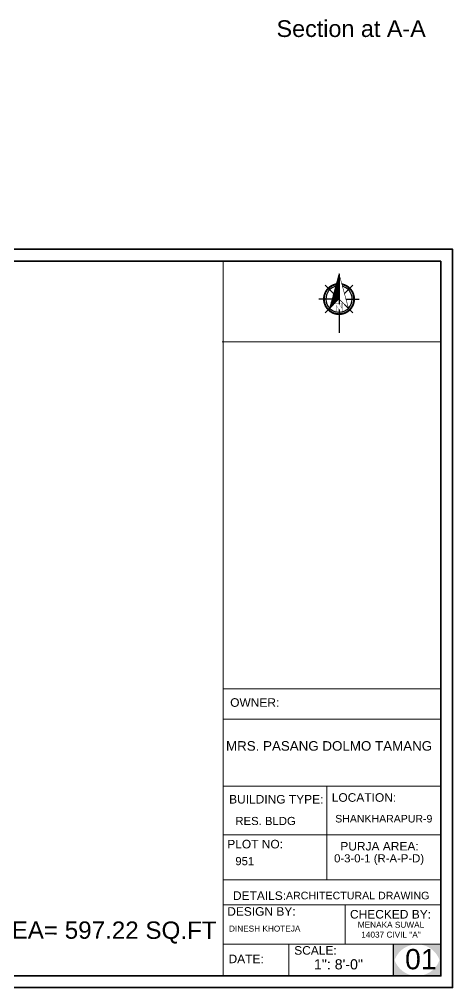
# Model space of a CAD drawing. Header units: inches. Extents: x 100101 to 119806, y -2288 to 8641.
# Drawn here: x 112133 to 112574, y -200 to 784 of the extents above; entities that cross this region are included whole.
import ezdxf

# ---------------------------------------------------------------- set-up
doc = ezdxf.new("R2010")
doc.units = ezdxf.units.IN
doc.header["$LTSCALE"] = 0.5
doc.header["$MEASUREMENT"] = 0
for name, color, linetype, lineweight in [('Dimention', 5, 'Continuous', 20), ('Siteplan', 7, 'Continuous', 30), ('TEXT', 220, 'Continuous', 9)]:
    doc.layers.add(name, color=color, linetype=linetype, lineweight=lineweight)
doc.layers.add('Normal Wall', color=7, linetype='Continuous', lineweight=35, true_color=0xffaf89)
doc.layers.add('Rear Wall', color=7, linetype='Continuous', lineweight=20, true_color=0xd4e480)
doc.layers.add('plan wall', color=7, linetype='Continuous')
doc.layers.add('REBARS', color=5, linetype='Continuous')
doc.styles.get("Standard").update_dxf_attribs({"font": 'arial.ttf'})
doc.styles.add('SwissBT', font='swiss.ttf', dxfattribs={"height": 12})

# ---------------------------------------------------------------- blocks, each defined once
blk = doc.blocks.new('*X736')
at = {"color": 0}
for p, q in [((147.15, -410.22), (147.62, -409.76)), ((147.35, -409.49), (147.62, -409.23)), ((147.55, -408.76), (147.62, -408.7)), ((145.16, -417.52), (147.62, -415.06)), ((145.36, -416.79), (147.62, -414.53)), ((145.56, -416.06), (147.62, -414)), ((145.76, -415.33), (147.62, -413.47)), ((145.96, -414.6), (147.62, -412.94)), ((146.16, -413.87), (147.62, -412.41)), ((146.36, -413.14), (147.62, -411.88)), ((146.55, -412.41), (147.62, -411.35)), ((146.75, -411.68), (147.62, -410.82)), ((146.95, -410.95), (147.62, -410.29)), ((143.16, -424.82), (147.62, -420.36)), ((143.36, -424.09), (147.62, -419.83)), ((143.56, -423.36), (147.62, -419.3)), ((143.76, -422.63), (147.62, -418.77)), ((143.96, -421.9), (147.62, -418.24)), ((144.16, -421.17), (147.62, -417.71)), ((144.36, -420.44), (147.62, -417.18)), ((144.56, -419.71), (147.62, -416.65)), ((144.76, -418.98), (147.62, -416.12)), ((144.96, -418.25), (147.62, -415.59)), ((142.76, -426.28), (147.62, -421.42)), ((142.96, -425.55), (147.62, -420.89))]:
    blk.add_line(p, q, dxfattribs=at)
blk = doc.blocks.new('NORTH_15')
for p, q in [((0, 3.66), (0, 10.62)), ((-2.87, 2.87), (-7.37, 7.37)), ((2.87, 2.87), (7.37, 7.37)), ((-13.37, 0), (2.72, 0)), ((5.49, 0), (17.83, 0)), ((-2.87, -2.87), (-7.37, -7.37)), ((0, -3.66), (0, -10.62)), ((2.87, -2.87), (7.37, -7.37))]:
    blk.add_line(p, q)
for points, const_width in [([(4.96, -5.01), (-13.37, 0), (4.9, 5), (0, 0), (4.96, -5.01)], 0.3), ([(5.93, -1.55), (6, -1.55), (6.07, -1.54), (6.13, -1.53), (6.17, -1.52), (6.22, -1.51), (6.26, -1.49), (6.28, -1.47), (6.3, -1.45), (6.32, -1.42), (6.33, -1.39), (6.35, -1.34), (6.36, -1.29), (6.37, -1.23), (6.38, -1.16), (6.38, -1.08), (6.38, -1), (6.54, -1), (6.54, -2.34), (6.38, -2.34), (6.38, -2.3), (6.38, -2.23), (6.38, -2.16), (6.37, -2.09), (6.36, -2.04), (6.35, -1.99), (6.33, -1.95), (6.32, -1.91), (6.3, -1.88), (6.28, -1.86), (6.26, -1.83), (6.22, -1.81), (6.18, -1.8), (6.13, -1.78), (6.07, -1.77), (6.01, -1.76), (5.95, -1.76), (2.66, -1.76), (2.66, -2.34), (2.5, -2.34), (2.5, -0.16), (4.71, 1.44), (3.14, 1.44), (3.07, 1.44), (3, 1.43), (2.94, 1.42), (2.89, 1.41), (2.85, 1.4), (2.81, 1.38), (2.78, 1.36), (2.76, 1.34), (2.74, 1.31), (2.72, 1.27), (2.7, 1.22), (2.69, 1.17), (2.68, 1.11), (2.67, 1.04), (2.66, 0.97), (2.66, 0.89), (2.66, 0.87), (2.5, 0.87), (2.5, 2.21), (2.66, 2.21), (2.66, 2.17), (2.66, 2.09), (2.67, 2.03), (2.68, 1.97), (2.69, 1.91), (2.7, 1.86), (2.71, 1.82), (2.73, 1.78), (2.75, 1.76), (2.77, 1.74), (2.8, 1.72), (2.85, 1.7), (2.89, 1.68), (2.94, 1.67), (3, 1.66), (3.07, 1.66), (3.14, 1.66), (6.54, 1.66), (6.54, 0.75), (3.33, -1.55), (5.93, -1.55), (5.93, -1.55)], 0.1)]:
    blk.add_lwpolyline(points, dxfattribs=dict(const_width=const_width))
at = {"const_width": 1}
for points in [[(0, -8, 1), (0, 8, 0.359415), (-7.86, 1.52, 1)], [(-7.86, -1.52, 0.359415), (0, -8, 1)]]:
    blk.add_lwpolyline(points, format="xyb", dxfattribs=at)
for start, end in [(90, 164.973), (270, 90), (195.027, 270)]:
    blk.add_arc((0, 0), 7, start, end)
at = {"rotation": 90}
blk.add_blockref('*X736', (-421.89, -147.62), dxfattribs=at)
blk = doc.blocks.new('A$C0BDB7EE9')
at = {"layer": 'Siteplan', "xscale": 2.999999999999779, "yscale": 2.999999999999779, "zscale": 2.999999999999779, "rotation": 247.8612575918487}
blk.add_blockref('NORTH_15', (20.2, 49.5), dxfattribs=at)
blk = doc.blocks.new('A$C327B4BBD')
at = {"layer": 'Dimention', "ltscale": 0.3, "xscale": 1.171875000000082, "yscale": 1.171875000000082, "zscale": 1.171875000000082, "rotation": 112.1387424081494}
blk.add_blockref('A$C0BDB7EE9', (16.1, 0), dxfattribs=at)

msp = doc.modelspace()

# ---------------------------------------------------------------- hatches: boundary and pattern name
msp.add_hatch(color=0).paths.add_polyline_path([(112561.64, -155.85), (112537.33, -155.85, -0.414214), (112561.64, -180.16)])
at = {"layer": 'TEXT'}
for points in [[(112537.33, -155.85), (112513.02, -155.85), (112513.02, -180.16, -0.414214)], [(112537.33, -155.85), (112513.02, -155.85), (112513.02, -180.16, -0.414214)], [(112561.64, -155.85), (112537.33, -155.85, -0.414214), (112561.64, -180.16)], [(112513.02, -163.66), (112513.02, -187.97), (112537.33, -187.97, -0.414214)], [(112513.02, -163.66), (112513.02, -187.97), (112537.33, -187.97, -0.414214)], [(112561.64, -163.66, -0.414214), (112537.33, -187.97), (112561.64, -187.97)], [(112561.64, -163.66, -0.414214), (112537.33, -187.97), (112561.64, -187.97)]]:
    msp.add_hatch(color=0, dxfattribs=at).paths.add_polyline_path(points)

# ---------------------------------------------------------------- linework, layer by layer
at = {"color": 0}
msp.add_line((112513.02, -155.85), (112513.02, -187.97), dxfattribs=at)
msp.add_line((112513.02, -155.85), (112513.02, -187.97), dxfattribs=at)
at = {"layer": 'Normal Wall'}
for points in [[(111515.54, 550.65), (112573.55, 550.65), (112573.55, -199.88), (111515.54, -199.88)], [(111515.54, 550.65), (112573.55, 550.65), (112573.55, -199.88), (111515.54, -199.88)], [(112561.64, 538.74), (111539.36, 538.74), (111539.36, -187.97), (112561.64, -187.97)], [(112561.64, 538.74), (111539.36, 538.74), (111539.36, -187.97), (112561.64, -187.97)]]:
    msp.add_lwpolyline(points, close=True, dxfattribs=at)
at = {"layer": 'Rear Wall'}
for p, q in [((112340.22, 94.47), (112340.22, 538.74)), ((112339.04, 456.44), (112561.64, 456.44)), ((112340.22, 103.73), (112561.64, 103.73)), ((112340.22, 103.73), (112561.64, 103.73)), ((112340.22, 103.73), (112561.64, 103.73)), ((112340.22, 103.73), (112561.64, 103.73)), ((112340.22, 72.93), (112561.64, 72.93)), ((112340.22, 72.93), (112561.64, 72.93)), ((112340.22, 4.87), (112561.64, 4.87)), ((112340.22, 4.87), (112561.64, 4.87)), ((112445.49, 4.87), (112445.49, -81.03)), ((112445.49, 4.87), (112445.49, -90.29)), ((112340.22, -44.62), (112561.64, -44.62)), ((112340.22, -44.62), (112561.64, -44.62)), ((112340.22, -90.29), (112561.64, -90.29)), ((112340.22, -115.73), (112561.64, -115.73)), ((112340.22, -115.73), (112561.64, -115.73)), ((112464.07, -155.85), (112464.07, -115.73)), ((112464.07, -155.85), (112464.07, -115.73)), ((112340.22, -155.85), (112561.64, -155.85)), ((112340.22, -155.85), (112561.64, -155.85)), ((112406.96, -155.85), (112406.96, -187.97)), ((112406.96, -155.85), (112406.96, -187.97))]:
    msp.add_line(p, q, dxfattribs=at)
msp.add_lwpolyline([(112340.22, 103.73), (112561.64, 103.73), (112561.64, -187.97), (112340.22, -187.97)], close=True, dxfattribs=at)
msp.add_lwpolyline([(112340.22, 103.73), (112561.64, 103.73), (112561.64, -187.97), (112340.22, -187.97)], close=True, dxfattribs=at)

# ---------------------------------------------------------------- block references
at = {"layer": 'REBARS', "xscale": 0.5459999999999999, "yscale": 0.5459999999999999, "zscale": 0.5459999999999999, "rotation": 270}
msp.add_blockref('A$C327B4BBD', (112457.91, 474.66), dxfattribs=at)

# ---------------------------------------------------------------- texts
at = {"color": 0}
for s, p in [('OWNER:', (112347.22, 85.59)), ('LOCATION:', (112450.56, -10.96))]:
    msp.add_text(s, height=8.704, dxfattribs=at).set_placement(p)
at = {"color": 7, "linetype": 'ByBlock', "lineweight": 5, "insert": (112470.29, 779.84), "char_height": 6, "width": 232.9624, "attachment_point": 5}
msp.add_mtext('{\\fArial CE|b0|i0|c238|p34;\\P\\H2.8333x;Section at A-A}', dxfattribs=at)
at = {"layer": 'plan wall', "ltscale": 3, "insert": (111996.35, -154.83), "char_height": 17.61178, "attachment_point": 7, "rotation": 359.9411}
msp.add_mtext('{\\fArial TUR|b0|i0|c162|p34;PLINTH AREA=} {\\fArial TUR|b0|i0|c162|p34;5}97.22 {\\fArial TUR|b0|i0|c162|p34;SQ.FT}', dxfattribs=at)
at = {"layer": 'TEXT', "color": 0}
for s, height, p in [('OWNER:', 8.704, (112347.22, 85.59)), ('LOCATION:', 8.704, (112450.56, -10.96)), ('CHECKED BY:', 8.7044, (112469.13, -129.65)), ('CHECKED BY:', 8.7044, (112469.13, -129.65)), ('SCALE:', 8.704, (112412.36, -166.38)), ('SCALE:', 8.704, (112412.36, -166.38))]:
    msp.add_text(s, height=height, dxfattribs=at).set_placement(p)
at = {"layer": 'TEXT', "color": 0, "linetype": 'ByBlock', "style": 'SwissBT'}
for s, insert, char_height, width, attachment_point in [('MRS. PASANG DOLMO TAMANG', (112447.81, 50.69), 9.72, 217.5111, 2), ('ARCHITECTURAL DRAWING', (112403.94, -102.38), 7.7396, 268.5322, 1), ('DINESH KHOTEJA', (112346.01, -136.86), 6, 201.5276, 1), ('MENAKA SUWAL\\P14037 CIVIL "A"', (112510.81, -132.99), 6, 88.5492, 2)]:
    msp.add_mtext(s, dxfattribs=dict(at, insert=insert, char_height=char_height, width=width, attachment_point=attachment_point))
at = {"layer": 'TEXT', "color": 0, "attachment_point": 1}
for s, insert, char_height, width in [('BUILDING TYPE:', (112346.14, -4.04), 8.7044, 148.5551), ('BUILDING TYPE:', (112346.14, -4.04), 8.7044, 148.5551), ('PLOT NO: ', (112344.24, -49.65), 8.704, 138.0271), ('PLOT NO: ', (112344.24, -49.65), 8.704, 138.0271), ('PURJA AREA:', (112459.25, -51.76), 8.7044, 197.5821), ('PURJA AREA:', (112459.25, -51.76), 8.7044, 197.5821), ('DETAILS: ', (112350.05, -102.04), 8.704, 138.0271), ('DESIGN BY:', (112344.2, -118.09), 8.704, 138.0271), ('DESIGN BY:', (112344.2, -118.09), 8.704, 138.0271), ('DATE:', (112345.55, -166.32), 8.704, 34.8177)]:
    msp.add_mtext(s, dxfattribs=dict(at, insert=insert, char_height=char_height, width=width))
at = {"layer": 'TEXT', "color": 0, "style": 'SwissBT'}
for s, insert, char_height, width, attachment_point in [('RES. BLDG', (112352.46, -26.34), 8.256, 163.2142, 1), ('RES. BLDG', (112352.46, -26.34), 8.256, 163.2142, 1), ('951', (112352.46, -67.16), 8.256, 163.2142, 1), ('0-3-0-1 (R-A-P-D)', (112498.71, -64.32), 8.2555, 163.2142, 2), ('01', (112525.13, -160.61), 20.639, 20.1585, 1)]:
    msp.add_mtext(s, dxfattribs=dict(at, insert=insert, char_height=char_height, width=width, attachment_point=attachment_point))
at = {"layer": 'TEXT', "color": 0, "linetype": 'ByBlock', "insert": (112454.09, -24.31), "char_height": 7.6711, "attachment_point": 1}
msp.add_mtext_dynamic_manual_height_columns('SHANKHARAPUR-9', width=381.0351, gutter_width=1.53, heights=[0], dxfattribs=at)
at = {"layer": 'TEXT', "color": 0, "ltscale": 0.5, "insert": (112432.44, -171.03), "char_height": 10.319, "width": 127.5344, "attachment_point": 1, "style": 'SwissBT'}
msp.add_mtext('1": 8\'-0"', dxfattribs=at)
msp.add_mtext('1": 8\'-0"', dxfattribs=at)

doc.saveas('drawing.dxf')
